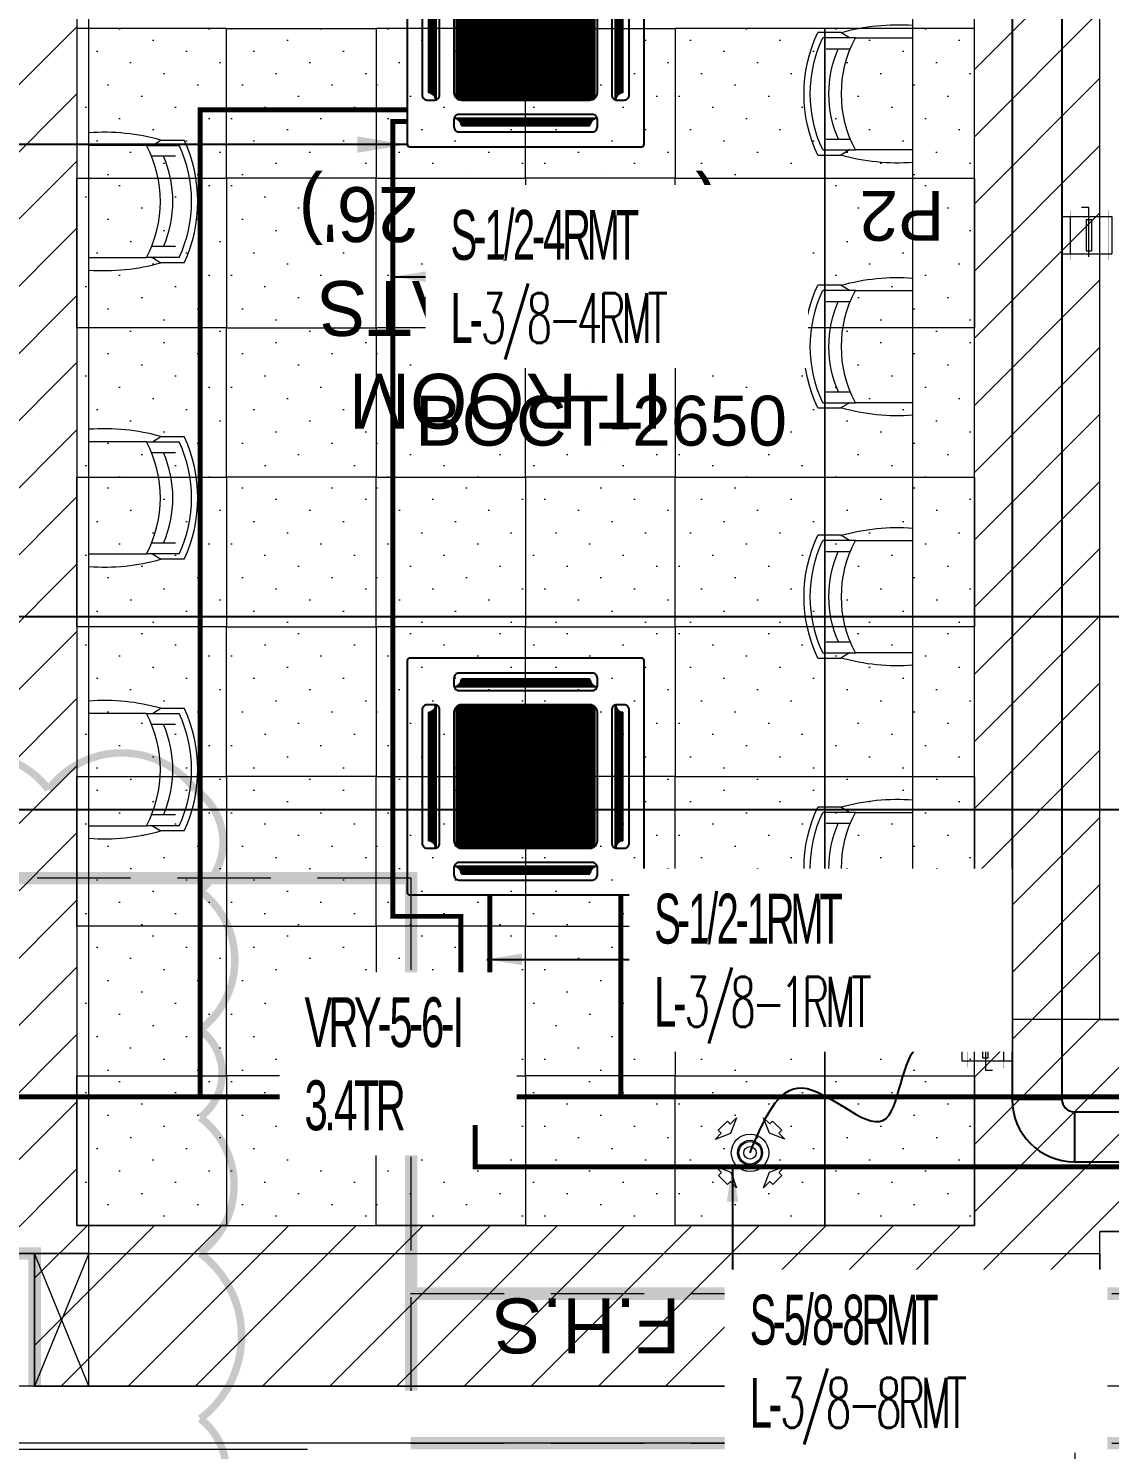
# Model space of a CAD drawing. Header units: millimetres. Extents: x -81374 to 485233, y -39075 to 157313.
# Drawn here: x 27249 to 31586, y 11680 to 17379 of the extents above; entities that cross this region are included whole.
import ezdxf
from ezdxf.enums import TextEntityAlignment as Align

# ---------------------------------------------------------------- set-up
doc = ezdxf.new("R2010")
doc.units = ezdxf.units.MM
doc.linetypes.add('CENTER', pattern=[2, 1.25, -0.25, 0.25, -0.25])
doc.linetypes.add('HIDDEN', pattern=[0.375, 0.25, -0.125])
for name, color, linetype in [('150 dia butterfly damper', 20, 'Continuous'), ('AC-RA-DIFFUSER', 6, 'Continuous'), ('ceilings', 253, 'Continuous'), ('CEN', 252, 'CENTER'), ('Hatch 01_UC', 7, 'Continuous'), ('M-HVAC ELLIPTICAL DUCT', 6, 'Continuous'), ('M-HVAC VRV PIPE', 152, 'Continuous'), ('M-HVAC-ELEPTICAL DUCT', 6, 'Continuous'), ('M-HVAC-SUPPLY AIR DUCT', 4, 'Continuous'), ('M-HVAC-TEXT', 7, 'Continuous'), ('PCE-HVACTEXT', 7, 'Continuous')]:
    doc.layers.add(name, color=color, linetype=linetype)
doc.layers.add('ceiling', color=7, linetype='Continuous', lineweight=5, true_color=0x560d91)
for name, color, linetype, lineweight in [('DRAIN PIPE', 76, 'Continuous', 30), ('G-IMPT', 8, 'Continuous', 5), ('M HVAC EXHAUST DIFFUSER', 1, 'Continuous', 15), ('M HVAC FD', 4, 'Continuous', 9), ('M-HVAC-CONTROL DAMPERS', 210, 'Continuous', 15), ('P-PIPE-IDEN', 7, 'Continuous', 9), ('vrv text', 90, 'Continuous', 30)]:
    doc.layers.add(name, color=color, linetype=linetype, lineweight=lineweight)
doc.styles.add('Arial_2', font='arial.ttf', dxfattribs={"height": 75})
doc.styles.add('Herbalife_Third Floor - Furniture Layout - 210201$0$CG', font='GOTHIC.TTF')
doc.styles.add('HVAC TEXT', font='Romans.shx', dxfattribs={"width": 0.8, "height": 100})
doc.styles.add('romans', font='stylu.ttf', dxfattribs={"height": 125})
doc.styles.add('rs', font='romans.shx', dxfattribs={"width": 0.75})
doc.styles.get("Standard").update_dxf_attribs({"font": 'arial.ttf'})
doc.dimstyles.new('GLAZ ALU', dxfattribs={"dimscale": 100, "dimtxt": 2, "dimasz": 1.4, "dimexe": 0.8, "dimexo": 0.8, "dimgap": 0.75, "dimtad": 1, "dimdec": 0, "dimzin": 0, "dimdsep": 46, "dimtxsty": 'rs', "dimcen": 0.09, "dimclrd": 8, "dimclre": 8, "dimclrt": 2, "dimadec": 0, "dimazin": 0, "dimtfac": 1, "dimtdec": 0, "dimtmove": 0, "dimatfit": 3, "dimfxl": 1, "dimtolj": 1, "dimtzin": 0, "dimarcsym": 0})
doc.dimstyles.new('HVAC DIM', dxfattribs={"dimtxt": 100, "dimasz": 200, "dimexe": 50, "dimexo": 50, "dimgap": 50, "dimtad": 1, "dimtoh": 1, "dimdec": 0, "dimzin": 0, "dimdsep": 46, "dimtxsty": 'HVAC TEXT', "dimcen": 50, "dimclrd": 7, "dimclre": 7, "dimclrt": 7, "dimadec": 0, "dimazin": 0, "dimtfac": 1, "dimtdec": 0, "dimtofl": 0, "dimtmove": 0, "dimatfit": 3, "dimfxl": 1, "dimtolj": 1, "dimtzin": 0, "dimarcsym": 0})

# ---------------------------------------------------------------- blocks, each defined once
blk = doc.blocks.new('ng')
at = {"layer": 'CEN', "color": 9, "linetype": 'HIDDEN', "lineweight": 0, "ltscale": 1500, "true_color": 0xc7c8ca}
for p, q in [((57629.3, 27739), (50089.7, 27739)), ((57629.3, 27139), (50089.7, 27139))]:
    blk.add_line(p, q, dxfattribs=at)
blk.add_lwpolyline([(57627.2, 27528.3), (57627.2, 25472.8), (59897.1, 25472.8)], dxfattribs=at)
at = {"layer": 'CEN', "color": 9, "linetype": 'Continuous', "lineweight": 0, "true_color": 0xc7c8ca}
blk.add_lwpolyline([(59137.1, 27510.2), (59137.1, 26977.7), (59669.6, 26977.7)], dxfattribs=at)
blk = doc.blocks.new('floor plan 1')
at = {"layer": 'G-IMPT', "color": 8, "ltscale": 500}
for p, q in [((26723.8, -49279.4), (26723.8, -50780.7)), ((29802.6, -50755.3), (31683.4, -50755.3)), ((29802.6, -50755.3), (31683.4, -50755.3)), ((26723.8, -50780.7), (30971.7, -50780.7)), ((26723.8, -50780.7), (30971.7, -50780.7)), ((26523.8, -51009.4), (30971.7, -51009.4)), ((26523.8, -51009.4), (30971.7, -51009.4)), ((26623.8, -51009.4), (26623.8, -51629.4)), ((26623.8, -51009.4), (30896.7, -51009.4)), ((26623.8, -51541.9), (26623.8, -51009.4)), ((30896.7, -51009.4), (30679.2, -51009.4)), ((30679.2, -51009.4), (30679.2, -51541.9)), ((30679.2, -51009.4), (30896.7, -51541.9)), ((30679.2, -51541.9), (30896.7, -51009.4)), ((30896.7, -51009.4), (30896.7, -51541.9)), ((30896.7, -51541.9), (30896.7, -51009.4)), ((30896.7, -51541.9), (26623.8, -51541.9)), ((31429.2, -51541.9), (30679.2, -51541.9)), ((30679.2, -51541.9), (30679.2, -58898.4)), ((30679.2, -51541.9), (30896.7, -51541.9)), ((26523.8, -51629.4), (26623.8, -51629.4)), ((26623.8, -52479.4), (23518.8, -52479.4)), ((26623.8, -52479.4), (26623.8, -57824.1)), ((26623.8, -52479.4), (27223.8, -52479.4)), ((27373.8, -52629.4), (27373.8, -57440.7)), ((27373.8, -52860.8), (27604.9, -52860.8)), ((27735.7, -52860.8), (27604.9, -52860.8)), ((27626.9, -52860.8), (27628.6, -52860.8)), ((27628.6, -52860.8), (27662.8, -52839.6)), ((27755.9, -52839.6), (27662.8, -52839.6)), ((30297.1, -53235.7), (30390.2, -53235.7)), ((30317.4, -53256.8), (30448.1, -53256.8)), ((30424.5, -53256.8), (30390.2, -53235.7)), ((30426.2, -53256.8), (30424.5, -53256.8)), ((30679.2, -53256.8), (30448.1, -53256.8)), ((27604.9, -53310.4), (27373.8, -53310.4)), ((27604.9, -53310.4), (27735.7, -53310.4)), ((27626.9, -53310.4), (27628.6, -53310.4)), ((27628.6, -53310.4), (27662.8, -53331.6)), ((27662.8, -53331.6), (27755.9, -53331.6)), ((30390.2, -53727.7), (30297.1, -53727.7)), ((30448.1, -53706.5), (30317.4, -53706.5)), ((30424.5, -53706.5), (30390.2, -53727.7)), ((30426.2, -53706.5), (30424.5, -53706.5)), ((30448.1, -53706.5), (30679.2, -53706.5)), ((27373.8, -53950.4), (27604.9, -53950.4)), ((27735.7, -53950.4), (27604.9, -53950.4)), ((27626.9, -53950.4), (27628.6, -53950.4)), ((27628.6, -53950.4), (27662.8, -53929.3)), ((27755.9, -53929.3), (27662.8, -53929.3)), ((30297.1, -54325.4), (30390.2, -54325.4)), ((30317.4, -54346.5), (30448.1, -54346.5)), ((30424.5, -54346.5), (30390.2, -54325.4)), ((30426.2, -54346.5), (30424.5, -54346.5)), ((30679.2, -54346.5), (30448.1, -54346.5)), ((27604.9, -54400.1), (27373.8, -54400.1)), ((27604.9, -54400.1), (27735.7, -54400.1)), ((27626.9, -54400.1), (27628.6, -54400.1)), ((27628.6, -54400.1), (27662.8, -54421.3)), ((27662.8, -54421.3), (27755.9, -54421.3)), ((30390.2, -54817.3), (30297.1, -54817.3)), ((30448.1, -54796.2), (30317.4, -54796.2)), ((30424.5, -54796.2), (30390.2, -54817.3)), ((30426.2, -54796.2), (30424.5, -54796.2)), ((30448.1, -54796.2), (30679.2, -54796.2)), ((27628.6, -54953.2), (27662.8, -54932)), ((27755.9, -54932), (27662.8, -54932)), ((27373.8, -54953.2), (27604.9, -54953.2)), ((27735.7, -54953.2), (27604.9, -54953.2)), ((27626.9, -54953.2), (27628.6, -54953.2)), ((27604.9, -55402.8), (27373.8, -55402.8)), ((27604.9, -55402.8), (27735.7, -55402.8)), ((27626.9, -55402.8), (27628.6, -55402.8)), ((27628.6, -55402.8), (27662.8, -55424)), ((27662.8, -55424), (27755.9, -55424)), ((30297.1, -55514.1), (30390.2, -55514.1)), ((30317.4, -55535.2), (30448.1, -55535.2)), ((30424.5, -55535.2), (30390.2, -55514.1)), ((30426.2, -55535.2), (30424.5, -55535.2)), ((30679.2, -55535.2), (30448.1, -55535.2)), ((27628.6, -55966.7), (27662.8, -55945.5)), ((27755.9, -55945.5), (27662.8, -55945.5)), ((27373.8, -55966.7), (27604.9, -55966.7)), ((27735.7, -55966.7), (27604.9, -55966.7)), ((27626.9, -55966.7), (27628.6, -55966.7)), ((30390.2, -56006.1), (30297.1, -56006.1)), ((30448.1, -55984.9), (30317.4, -55984.9)), ((30424.5, -55984.9), (30390.2, -56006.1)), ((30426.2, -55984.9), (30424.5, -55984.9)), ((30448.1, -55984.9), (30679.2, -55984.9)), ((27604.9, -56416.3), (27373.8, -56416.3)), ((27604.9, -56416.3), (27735.7, -56416.3)), ((27626.9, -56416.3), (27628.6, -56416.3)), ((27628.6, -56416.3), (27662.8, -56437.5)), ((27662.8, -56437.5), (27755.9, -56437.5))]:
    blk.add_line(p, q, dxfattribs=at)
at = {"layer": 'G-IMPT', "color": 8, "ltscale": 500, "extrusion": (0, 0, -1)}
for p, q in [((27721.8, -52904.5), (27625.3, -52904.5)), ((27721.8, -53266.6), (27625.3, -53266.6)), ((30331.3, -53300.6), (30427.7, -53300.6)), ((30331.3, -53662.7), (30427.7, -53662.7)), ((27721.8, -53994.2), (27625.3, -53994.2)), ((27721.8, -54356.3), (27625.3, -54356.3)), ((30331.3, -54390.3), (30427.7, -54390.3)), ((30331.3, -54752.4), (30427.7, -54752.4)), ((27721.8, -54996.9), (27625.3, -54996.9)), ((27721.8, -55359), (27625.3, -55359)), ((30331.3, -55579), (30427.7, -55579)), ((30331.3, -55941.1), (30427.7, -55941.1)), ((27721.8, -56010.5), (27625.3, -56010.5)), ((27721.8, -56372.6), (27625.3, -56372.6))]:
    blk.add_line(p, q, dxfattribs=at)
at = {"layer": 'G-IMPT', "color": 8, "ltscale": 500}
blk.add_arc((27223.8, -52629.4), 150, 0, 90, dxfattribs=at)
at = {"layer": 'G-IMPT', "color": 8, "ltscale": 500, "extrusion": (0, 0, -1)}
for centre, major_axis, start_param, end_param in [((27435.4, -53646.7), (-838.5, 0), 1.49727, 1.845387), ((27179.8, -53085.6), (-480.9, 0), 2.65511, 3.628104), ((27254.8, -53085.6), (530.9, 0), -0.437348, 0.437328), ((27229.8, -53085.6), (-580.8, 0), 2.704257, 3.578932), ((27254.8, -53085.6), (455.9, 0), -0.408385, 0.408365), ((27435.4, -52524.5), (-838.5, 0), 4.437818, 4.785935), ((27435.4, -54736.4), (-838.5, 0), 1.49727, 1.845387), ((27179.8, -54175.3), (-480.9, 0), 2.65511, 3.628104), ((27254.8, -54175.3), (530.9, 0), -0.437348, 0.437328), ((27229.8, -54175.3), (-580.8, 0), 2.704257, 3.578932), ((27254.8, -54175.3), (455.9, 0), -0.408385, 0.408365), ((27435.4, -53614.1), (-838.5, 0), 4.437818, 4.785935), ((27435.4, -55739.1), (-838.5, 0), 1.49727, 1.845387), ((27229.8, -55178), (-580.8, 0), 2.704257, 3.578932), ((27179.8, -55178), (-480.9, 0), 2.65511, 3.628104), ((27254.8, -55178), (530.9, 0), -0.437348, 0.437328), ((27254.8, -55178), (455.9, 0), -0.408385, 0.408365), ((27435.4, -54616.9), (-838.5, 0), 4.437818, 4.785935), ((27435.4, -56752.7), (-838.5, 0), 1.49727, 1.845387), ((27229.8, -56191.5), (-580.8, 0), 2.704257, 3.578932), ((27179.8, -56191.5), (-480.9, 0), 2.65511, 3.628104), ((27254.8, -56191.5), (455.9, 0), -0.408385, 0.408365), ((27254.8, -56191.5), (530.9, 0), -0.437348, 0.437328), ((27435.4, -55630.4), (-838.5, 0), 4.437818, 4.785935)]:
    blk.add_ellipse(centre, major_axis=major_axis, ratio=1, start_param=start_param, end_param=end_param, dxfattribs=at)
at = {"layer": 'G-IMPT', "color": 8, "ltscale": 500}
for centre, major_axis, start_param, end_param in [((30617.6, -54042.8), (838.5, 0), 1.49727, 1.845387), ((30823.2, -53481.7), (580.8, 0), 2.704257, 3.578932), ((30798.3, -53481.7), (-530.9, 0), -0.437348, 0.437328), ((30873.2, -53481.7), (480.9, 0), 2.65511, 3.628104), ((30798.3, -53481.7), (-455.9, 0), -0.408385, 0.408365), ((30617.6, -52920.5), (838.5, 0), 4.437818, 4.785935), ((30617.6, -55132.5), (838.5, 0), 1.49727, 1.845387), ((30823.2, -54571.3), (580.8, 0), 2.704257, 3.578932), ((30798.3, -54571.3), (-530.9, 0), -0.437348, 0.437328), ((30873.2, -54571.3), (480.9, 0), 2.65511, 3.628104), ((30798.3, -54571.3), (-455.9, 0), -0.408385, 0.408365), ((30617.6, -54010.2), (838.5, 0), 4.437818, 4.785935), ((30617.6, -56321.2), (838.5, 0), 1.49727, 1.845387), ((30823.2, -55760.1), (580.8, 0), 2.704257, 3.578932), ((30798.3, -55760.1), (-530.9, 0), -0.437348, 0.437328), ((30873.2, -55760.1), (480.9, 0), 2.65511, 3.628104), ((30798.3, -55760.1), (-455.9, 0), -0.408385, 0.408365), ((30617.6, -55198.9), (838.5, 0), 4.437818, 4.785935)]:
    blk.add_ellipse(centre, major_axis=major_axis, ratio=1, start_param=start_param, end_param=end_param, dxfattribs=at)
at = {"layer": 'CEN', "linetype": 'Continuous'}
blk.add_blockref('ng', (-28240.4, -78519.6), dxfattribs=at)
at = {"layer": 'G-IMPT', "color": 8, "ltscale": 500, "style": 'Herbalife_Third Floor - Furniture Layout - 210201$0$CG'}
for s, p in [('F.H.S', (28306.8, -51361.3)), ('IT ROOM', (28377.7, -55068.9)), ('10 SEATS', (28386.2, -55441.1)), ('(15\'-9" X 26\')', (28149.2, -55817.4))]:
    blk.add_text(s, height=220, dxfattribs=at).set_placement(p)
at = {"layer": 'G-IMPT', "color": 8, "ltscale": 500}
for rotation, p in [(359.9992, (39680.6, -4989.6, 0)), (359.9992, (35886.7, -10139.3, 0)), (270.0008, (28873.3, -20643.5, 0)), (359.9992, (11975.3, -26935.4, 0)), (359.9992, (15267.6, -26935.4, 0)), (359.9992, (26686.3, -26987.7, 0)), (270.0008, (15861.1, -28615, 0)), (89.9992, (23697.8, -33300.6, 0)), (89.9992, (23597.9, -35337.7, 0)), (89.9992, (23597.9, -37388.3, 0)), (359.9992, (13750.4, -37781.5, 0)), (89.9992, (23697.8, -40746.8, 0)), (89.9992, (23597.8, -44302.5, 0)), (89.9992, (23597.8, -46399.1, 0)), (89.9992, (23697.8, -48339.8, 0)), (89.9992, (23697.8, -54280, 0)), (359.9992, (27418.1, -55702.4, 0)), (89.9992, (9671.9, -65856.5, 0)), (359.9992, (4684.1, -67403.4, 0)), (359.9992, (8737.2, -67403.4, 0))]:
    blk.add_attdef('PARTITIONTYPE', text='', height=200, rotation=rotation, dxfattribs=at).set_placement(p, align=Align.MIDDLE_CENTER)
blk = doc.blocks.new('GRID')
at = {"layer": 'ceilings', "lineweight": 5, "transparency": 33554597}
h = blk.add_hatch(dxfattribs=at)
h.set_pattern_fill('DOTS', color=8, scale=80, angle=45)
h.paths.add_polyline_path([(56229.9, 61282.6), (56229.9, 61882.6), (56829.9, 61882.6), (56829.9, 61282.6)])
at = {"layer": 'ceilings', "color": 8, "lineweight": 5}
blk.add_lwpolyline([(56229.9, 61282.6), (56229.9, 61882.6), (56829.9, 61882.6), (56829.9, 61282.6)], close=True, dxfattribs=at)
blk = doc.blocks.new('RAD 150')
at = {"layer": 'M HVAC EXHAUST DIFFUSER', "color": 3}
for points in [[(-25.7, 153.9), (25.7, 153.9), (25.7, 137.2), (60.9, 137.2), (0, 110), (-60.9, 137.2), (-25.7, 137.2)], [(-153.9, -25.7), (-153.9, 25.7), (-137.2, 25.7), (-137.2, 60.9), (-110, 0), (-137.2, -60.9), (-137.2, -25.7)], [(153.9, 25.7), (153.9, -25.7), (137.2, -25.7), (137.2, -60.9), (110, 0), (137.2, 60.9), (137.2, 25.7)], [(25.7, -153.9), (-25.7, -153.9), (-25.7, -137.2), (-60.9, -137.2), (0, -110), (60.9, -137.2), (25.7, -137.2)]]:
    blk.add_lwpolyline(points, close=True, dxfattribs=at)
for radius in [75, 50, 45, 25]:
    blk.add_circle((0, 0), radius, dxfattribs=at)
blk = doc.blocks.new('BD-200')
at = {"layer": 'M-HVAC-CONTROL DAMPERS', "color": 20}
for p, q in [((-50, -50), (100, -50)), ((-50, -250), (-50, -50)), ((100, -250), (100, -50)), ((-86, -142.6), (-86, -171.7)), ((112.8, -142.6), (-86, -142.6)), ((-37.8, -153.4), (-37.8, -131.9)), ((-37.8, -131.9), (87.8, -131.9)), ((-37.8, -153.4), (87.8, -153.4)), ((87.8, -153.4), (87.8, -131.9)), ((100, -215.6), (-50, -215.6))]:
    blk.add_line(p, q, dxfattribs=at)
at = {"layer": 'M-HVAC-CONTROL DAMPERS', "color": 20, "const_width": 0.49}
for points in [[(-74.5, -69.6), (-74.5, -64.7), (124.5, -64.7), (124.5, -69.6)], [(-74.6, -215.6), (-74.6, -220.5), (124.5, -220.6), (124.5, -215.7)]]:
    blk.add_lwpolyline(points, close=True, dxfattribs=at)
blk = doc.blocks.new('DLC - All Capacities')
at = {"color": 62}
for p, q in [((286.9, 360), (-286.9, 360)), ((270.9, 365), (-270.9, 365)), ((265.1, 370), (-265.1, 370)), ((261.5, 375), (-261.5, 375)), ((259.2, 380), (-259.2, 380)), ((257.5, 385), (-257.9, 385)), ((257.5, 390), (-257.5, 390)), ((-360, 286.9), (-360, -286.9)), ((360, -286.9), (360, 286.9)), ((-390, 257.5), (-390, -257.5)), ((-385, 257.5), (-385, -257.9)), ((-380, 259.2), (-380, -259.2)), ((-375, 261.5), (-375, -261.5)), ((-370, 265.1), (-370, -265.1)), ((-365, 270.9), (-365, -270.9)), ((365, -270.9), (365, 270.9)), ((370, -265.1), (370, 265.1)), ((375, -261.5), (375, 261.5)), ((380, -259.2), (380, 259.2)), ((385, -257.5), (385, 257.9)), ((390, -257.5), (390, 257.5)), ((-286.9, -360), (286.9, -360)), ((-270.9, -365), (270.9, -365)), ((-265.1, -370), (265.1, -370)), ((-261.5, -375), (261.5, -375)), ((-259.2, -380), (259.2, -380)), ((-257.5, -385), (257.9, -385)), ((-257.5, -390), (257.5, -390))]:
    blk.add_line(p, q, dxfattribs=at)
at = {"color": 4}
for p, q in [((-277.5, -279.9), (-277.5, 279.9)), ((-274.5, -282.2), (-274.5, 282.2))]:
    blk.add_line(p, q, dxfattribs=at)
for points in [[(-465, -475), (465, -475, 0.414214), (475, -465), (475, 465, 0.414214), (465, 475), (-465, 475, 0.414214), (-475, 465), (-475, -465, 0.414214)], [(-287.5, 395), (-287.5, 365, 0.414214), (-267.5, 345), (267.5, 345, 0.414214), (287.5, 365), (287.5, 395, 0.414214), (267.5, 415), (-267.5, 415, 0.414214)], [(-395, -287.5), (-365, -287.5, 0.414214), (-345, -267.5), (-345, 267.5, 0.414214), (-365, 287.5), (-395, 287.5, 0.414214), (-415, 267.5), (-415, -267.5, 0.414214)], [(-257.5, -287.5), (257.5, -287.5, 0.414214), (287.5, -257.5), (287.5, 257.5, 0.414214), (257.5, 287.5), (-257.5, 287.5, 0.414214), (-287.5, 257.5), (-287.5, -257.5, 0.414214)], [(395, 287.5), (365, 287.5, 0.414214), (345, 267.5), (345, -267.5, 0.414214), (365, -287.5), (395, -287.5, 0.414214), (415, -267.5), (415, 267.5, 0.414214)], [(287.5, -395), (287.5, -365, 0.414214), (267.5, -345), (-267.5, -345, 0.414214), (-287.5, -365), (-287.5, -395, 0.414214), (-267.5, -415), (267.5, -415, 0.414214)]]:
    blk.add_lwpolyline(points, format="xyb", close=True, dxfattribs=at)
for points in [[(-267.5, -285.8), (-267.5, 285.8)], [(-264.5, 286.7), (-264.5, -286.7)], [(262.5, -287.1), (262.5, 287.1)], [(265.5, 286.4), (265.5, -286.4)], [(-277.5, -279.9), (-277.5, 279.9)], [(-274.5, 282.2), (-274.5, -282.2)], [(272.5, -283.5), (272.5, 283.5)], [(275.5, 281.5), (275.5, -281.5)]]:
    blk.add_lwpolyline(points, dxfattribs=at)
for points in [[(-257.5, 287.5), (-254.5, 287.5), (-254.5, -287.5), (-257.5, -287.5)], [(-247.5, 287.5), (-244.5, 287.5), (-244.5, -287.5), (-247.5, -287.5)], [(-237.5, 287.5), (-234.5, 287.5), (-234.5, -287.5), (-237.5, -287.5)], [(-227.5, 287.5), (-224.5, 287.5), (-224.5, -287.5), (-227.5, -287.5)], [(-217.5, 287.5), (-214.5, 287.5), (-214.5, -287.5), (-217.5, -287.5)], [(-207.5, 287.5), (-204.5, 287.5), (-204.5, -287.5), (-207.5, -287.5)], [(-197.5, 287.5), (-194.5, 287.5), (-194.5, -287.5), (-197.5, -287.5)], [(-187.5, 287.5), (-184.5, 287.5), (-184.5, -287.5), (-187.5, -287.5)], [(-177.5, 287.5), (-174.5, 287.5), (-174.5, -287.5), (-177.5, -287.5)], [(-167.5, 287.5), (-164.5, 287.5), (-164.5, -287.5), (-167.5, -287.5)], [(-157.5, 287.5), (-154.5, 287.5), (-154.5, -287.5), (-157.5, -287.5)], [(-147.5, 287.5), (-144.5, 287.5), (-144.5, -287.5), (-147.5, -287.5)], [(-137.5, 287.5), (-134.5, 287.5), (-134.5, -287.5), (-137.5, -287.5)], [(-127.5, 287.5), (-124.5, 287.5), (-124.5, -287.5), (-127.5, -287.5)], [(-117.5, 287.5), (-114.5, 287.5), (-114.5, -287.5), (-117.5, -287.5)], [(-107.5, 287.5), (-104.5, 287.5), (-104.5, -287.5), (-107.5, -287.5)], [(-97.5, 287.5), (-94.5, 287.5), (-94.5, -287.5), (-97.5, -287.5)], [(-87.5, 287.5), (-84.5, 287.5), (-84.5, -287.5), (-87.5, -287.5)], [(-77.5, 287.5), (-74.5, 287.5), (-74.5, -287.5), (-77.5, -287.5)], [(-67.5, 287.5), (-64.5, 287.5), (-64.5, -287.5), (-67.5, -287.5)], [(-57.5, 287.5), (-54.5, 287.5), (-54.5, -287.5), (-57.5, -287.5)], [(-47.5, 287.5), (-44.5, 287.5), (-44.5, -287.5), (-47.5, -287.5)], [(-37.5, 287.5), (-34.5, 287.5), (-34.5, -287.5), (-37.5, -287.5)], [(-27.5, 287.5), (-24.5, 287.5), (-24.5, -287.5), (-27.5, -287.5)], [(-17.5, 287.5), (-14.5, 287.5), (-14.5, -287.5), (-17.5, -287.5)], [(-7.5, 287.5), (-4.5, 287.5), (-4.5, -287.5), (-7.5, -287.5)], [(2.5, 287.5), (5.5, 287.5), (5.5, -287.5), (2.5, -287.5)], [(12.5, 287.5), (15.5, 287.5), (15.5, -287.5), (12.5, -287.5)], [(22.5, 287.5), (25.5, 287.5), (25.5, -287.5), (22.5, -287.5)], [(32.5, 287.5), (35.5, 287.5), (35.5, -287.5), (32.5, -287.5)], [(42.5, 287.5), (45.5, 287.5), (45.5, -287.5), (42.5, -287.5)], [(52.5, 287.5), (55.5, 287.5), (55.5, -287.5), (52.5, -287.5)], [(62.5, 287.5), (65.5, 287.5), (65.5, -287.5), (62.5, -287.5)], [(72.5, 287.5), (75.5, 287.5), (75.5, -287.5), (72.5, -287.5)], [(82.5, 287.5), (85.5, 287.5), (85.5, -287.5), (82.5, -287.5)], [(92.5, 287.5), (95.5, 287.5), (95.5, -287.5), (92.5, -287.5)], [(102.5, 287.5), (105.5, 287.5), (105.5, -287.5), (102.5, -287.5)], [(112.5, 287.5), (115.5, 287.5), (115.5, -287.5), (112.5, -287.5)], [(122.5, 287.5), (125.5, 287.5), (125.5, -287.5), (122.5, -287.5)], [(132.5, 287.5), (135.5, 287.5), (135.5, -287.5), (132.5, -287.5)], [(142.5, 287.5), (145.5, 287.5), (145.5, -287.5), (142.5, -287.5)], [(152.5, 287.5), (155.5, 287.5), (155.5, -287.5), (152.5, -287.5)], [(162.5, 287.5), (165.5, 287.5), (165.5, -287.5), (162.5, -287.5)], [(172.5, 287.5), (175.5, 287.5), (175.5, -287.5), (172.5, -287.5)], [(182.5, 287.5), (185.5, 287.5), (185.5, -287.5), (182.5, -287.5)], [(192.5, 287.5), (195.5, 287.5), (195.5, -287.5), (192.5, -287.5)], [(202.5, 287.5), (205.5, 287.5), (205.5, -287.5), (202.5, -287.5)], [(212.5, 287.5), (215.5, 287.5), (215.5, -287.5), (212.5, -287.5)], [(222.5, 287.5), (225.5, 287.5), (225.5, -287.5), (222.5, -287.5)], [(232.5, 287.5), (235.5, 287.5), (235.5, -287.5), (232.5, -287.5)], [(242.5, 287.5), (245.5, 287.5), (245.5, -287.5), (242.5, -287.5)], [(252.5, 287.5), (255.5, 287.5), (255.5, -287.5), (252.5, -287.5)]]:
    blk.add_lwpolyline(points, close=True, dxfattribs=at)
at = {"color": 62}
for centre, start, end in [((-287.5, 390), 271.213, 0.0128), ((287.5, 390), 179.9872, 268.787), ((-390, 287.5), 269.9872, 358.787), ((390, 287.5), 181.213, 270.0128), ((-390, -287.5), 1.213, 90.0128), ((390, -287.5), 89.9872, 178.787), ((-287.5, -390), 359.9872, 88.787), ((287.5, -390), 91.213, 180.0128)]:
    blk.add_arc(centre, 30, start, end, dxfattribs=at)
blk = doc.blocks.new('zw$4E06')
at = {"layer": 'vrv text'}
for points in [[(-121.1, 47.1), (-125.2, 47.1, 0.219765), (-200.2, 8.6), (-201.3, 7.2), (-202.6, 5.5), (-203.7, 4), (-204.8, 2.4, 0.042815), (-212.3, -11.4), (-213.2, -13.1), (-214, -14.9), (-214.7, -16.9), (-215.5, -18.7), (-216, -20.6), (-216.2, -21.1), (-216.5, -21.9), (-216.8, -22.4), (-217.1, -23), (-217.3, -23.6), (-218.4, -25.2), (-218.7, -25.5), (-219.1, -26.1), (-219.7, -26.5), (-220.2, -27), (-220.4, -27.4), (-221, -27.8), (-221.5, -28.3), (-222.1, -28.5), (-222.4, -28.9), (-223, -29.2), (-223.6, -29.4)], [(-121.1, 50.2), (-123.4, 50.2, 0.309599), (-218.4, -17.7), (-219.1, -19.5)], [(-121.1, 3.6), (-124.1, 3.6, 0.392074), (-177.9, -51.8), (-178.1, -53.3), (-177.9, -54.6, 0.393328), (-124.1, -110.1), (-121.1, -110.1)], [(-121.1, 0.5), (-122.6, 0.5), (-123.9, 0.4, 0.390764), (-175, -51.8), (-175, -54.6, 0.390298), (-123.9, -107), (-121.1, -107)], [(-231.4, -31.6), (-231.1, -31.8, 0.021844), (-210.1, -47.1), (-199.6, -53.3), (-205.4, -43)], [(-205.4, -63.6), (-199.6, -53.3), (-210, -59.8, 0.03043), (-231.1, -74.8), (-231.4, -75)], [(-121.1, -153.7), (-123.2, -153.7, -0.308139), (-215.5, -87.9), (-216, -86), (-216.2, -85.3), (-216.5, -84.9), (-216.8, -84.2), (-217.1, -83.6), (-217.3, -83.1), (-217.7, -82.6), (-218, -82), (-218.4, -81.6), (-218.7, -81.1), (-219.1, -80.5), (-219.7, -80.2), (-220.2, -79.8), (-220.4, -79.2), (-221, -78.7), (-221.5, -78.5), (-222.1, -78.1), (-222.4, -77.6, 0.112916), (-230.1, -75.2), (-230.7, -75), (-231.4, -75)], [(-121.1, -156.8), (-123.4, -156.8, -0.307918), (-218.4, -89), (-219.1, -87.1), (-219.1, -86.6), (-219.3, -86), (-219.7, -85.7), (-219.9, -85.1), (-220.2, -84.8), (-220.2, -84.2), (-220.6, -83.8), (-221, -83.5), (-221.2, -82.9), (-221.5, -82.7), (-221.9, -82.2), (-222.3, -81.8), (-222.6, -81.6), (-223, -81.3), (-223.3, -80.9), (-223.7, -80.7), (-224.3, -80.3), (-224.6, -80), (-225.2, -79.8), (-225.4, -79.6), (-225.9, -79.4), (-226.5, -79.2), (-226.8, -79), (-227.4, -78.7), (-228.5, -78.7), (-228.9, -78.5), (-229.4, -78.3), (-230.4, -78.3), (-230.9, -78.1), (-231.4, -78.1)]]:
    blk.add_lwpolyline(points, format="xyb", dxfattribs=at)
for points in [[(-206.3, -0.2), (-208.7, 2)], [(-202.4, 5.5), (-204.6, 7.7)], [(-198.3, 10.7), (-200.6, 13.1)], [(-193.9, 15.8), (-196, 17.8)], [(-189.2, 20.4), (-191.4, 22.8)], [(-184, 24.8), (-186.4, 27.2)], [(-178.9, 28.9), (-181.1, 31.2)], [(-173, 32.5), (-175.2, 34.8)], [(-167.1, 36), (-169.3, 38.2)], [(-160.7, 38.8), (-163.1, 41.3)], [(-153.9, 41.7), (-156.3, 43.9)], [(-146.7, 43.7), (-149.1, 46.3)], [(-139, 45.4), (-141.6, 48.1)], [(-130.5, 46.5), (-133.4, 49.4)], [(-130.5, -0.5), (-133.3, 2.2)], [(-122.1, 0.4), (-125, 3.5)], [(-121.7, 47.1), (-124.8, 50.2)], [(-76.5, 50.2), (-76.5, 53.3), (-103.7, 53.3), (-109, 50.2), (-121.1, 50.2)], [(-102.8, 50.2), (-108.1, 47.1), (-121.1, 47.1)], [(-121.1, 3.5), (-121.1, 47.1)], [(-121.1, 3.5), (-108.1, 3.5), (-102.8, 0.4), (-76.5, 0.4), (-76.5, -2.8), (-103.7, -2.8), (-109, 0.4), (-121.1, 0.4)], [(-112.7, 0.4), (-115.8, 3.5)], [(-112.1, 47.1), (-115.3, 50.2)], [(-108.1, 3.5), (-108.1, 47.1)], [(-104.8, 49.1), (-107, 51.3)], [(-100, -2.8), (-103.9, 0.9)], [(-103, 1.7), (-103, 48.5)], [(-102.8, 50.2), (-102.8, 39.7)], [(-76.5, 0.4), (-76.5, 50.2), (-102.8, 50.2), (-102.8, 0.4)], [(-102.8, 47.2), (-102.8, 0.2)], [(-102.8, 45.4), (-102.8, 2.7)], [(-102.6, 48.4), (-5, 48.4), (-2.6, 50), (0, 50)], [(-102.6, 1.5), (-102.6, 48.4)], [(0.2, 47.2), (-1.8, 47.2), (-4.2, 45.9), (-102.6, 45.9)], [(-4.2, 45.9), (-4.2, 4.2), (-102.6, 4.2)], [(0, 0), (-2.6, 0), (-5, 1.5), (-102.6, 1.5)], [(-96.5, 50.2), (-99.6, 53.3)], [(-90.8, -2.8), (-93.9, 0.4)], [(-87.1, 50.2), (-90.3, 53.3)], [(-81.2, -2.8), (-84.4, 0.4)], [(-77.8, 50.2), (-80.9, 53.3)], [(-76.5, 50.2), (-76.5, 39.7)], [(-25.5, 45.9), (-33.3, 45.9)], [(-25.5, 4.2), (-33.3, 4.2)], [(-4.2, 4.2), (-1.8, 2.7)], [(-1.8, 47.2), (-1.8, 2.7), (0, 2.7)], [(151.5, 48.4), (72.8, 48.4), (70.2, 50), (-0.9, 50)], [(69.7, 2.7), (-0.7, 2.7)], [(0, 47.2), (69.7, 47.2), (71.9, 45.9), (150.7, 45.9), (157.9, 41.6), (196.1, 41.6), (203.3, 37.7), (203.3, 12.7), (196.1, 8.5), (157.9, 8.5), (150.7, 4.2), (71.9, 4.2), (69.7, 2.7)], [(0, 0), (70.2, 0)], [(69.7, 47.2), (69.7, 2.7)], [(70.2, 0), (72.8, 1.5), (151.5, 1.5), (158.7, 5.7), (196.1, 5.7), (203.3, 9.9), (235.9, 9.9), (235.9, 40.3), (203.3, 40.3), (196.1, 44.3)], [(71.9, 45.9), (71.9, 4.2)], [(93.4, 45.9), (101.1, 45.9)], [(93.4, 4.2), (101.1, 4.2)], [(150.7, 45.9), (150.7, 4.2)], [(158.7, 44.3), (151.5, 48.4)], [(157.9, 41.6), (157.9, 8.5)], [(196.1, 44.3), (158.7, 44.3)], [(196.1, 41.6), (196.1, 8.5)], [(203.3, 37.7), (235.9, 37.7)], [(203.3, 12.7), (235.9, 12.7)], [(-500.2, -74.1), (-500.2, -32.3), (-507.4, -36.8), (-545.4, -36.8), (-545.4, -34)], [(-545.4, -34), (-507.9, -34)], [(-545.4, -36.8), (-545.4, -69.9)], [(-545.4, -69.9), (-507.4, -69.9), (-500.2, -74.1), (-421.4, -74.1)], [(-545.4, -72.6), (-545.4, -69.9)], [(-507.9, -72.6), (-545.4, -72.6)], [(-507.9, -34), (-500.8, -29.8)], [(-500.8, -76.8), (-507.9, -72.6)], [(-507.4, -36.8), (-507.4, -69.9)], [(-500.8, -29.8), (-422.1, -29.8)], [(-349.3, -31.1), (-419, -31.1), (-421.4, -32.3), (-500.2, -32.3)], [(-442.7, -32.3), (-450.4, -32.3)], [(-442.7, -74.1), (-450.4, -74.1)], [(-422.1, -29.8), (-419.5, -28.3)], [(-421.4, -32.3), (-421.4, -74.1), (-419, -75.6)], [(-419.5, -28.3), (-348.4, -28.3)], [(-419, -31.1), (-419, -75.6), (-348.5, -75.6)], [(-349.5, -31.1), (-347.5, -31.1), (-345.2, -32.3), (-246.7, -32.3)], [(-246.7, -29.8), (-344.3, -29.8), (-346.9, -28.3), (-349.3, -28.3)], [(-347.5, -31.1), (-347.5, -75.6), (-349.3, -75.6)], [(-345.2, -74.1), (-347.5, -75.6)], [(-345.2, -32.3), (-345.2, -74.1), (-246.7, -74.1)], [(-323.7, -32.3), (-316, -32.3)], [(-323.7, -74.1), (-316, -74.1)], [(-240.6, -28.5), (-246.2, -25.2), (-273.2, -25.2), (-273.2, -28.5), (-246.9, -28.5), (-241.6, -31.6)], [(-272.1, -28.5), (-273.2, -27.4)], [(-273.2, -28.5), (-273.2, -41)], [(-273.2, -78.1), (-273.2, -28.5)], [(-231.4, -75), (-241.6, -75), (-246.9, -78.1), (-273.2, -78.1), (-273.2, -81.4), (-246.2, -81.4), (-240.6, -78.1), (-231.4, -78.1)], [(-262.7, -28.5), (-265.8, -25.2)], [(-253.1, -28.5), (-256.4, -25.2)], [(-240.8, -31.6), (-247.1, -25.2)], [(-246.9, -75.6), (-246.9, -28.3), (-246.9, -75.6)], [(-246.9, -28.5), (-246.9, -41)], [(-246.9, -78.1), (-246.9, -28.5)], [(-246.7, -76.7), (-246.7, -29.8)], [(-246.7, -76.8), (-246.7, -29.8)], [(-241, -78.5), (-243.2, -76.1)], [(-241.6, -75), (-241.6, -31.6)], [(-241.6, -31.6), (-231.4, -31.6)], [(-240.6, -28.5), (-231.4, -28.5)], [(-231.6, -78.1), (-235, -75)], [(-231.3, -31.6), (-234.4, -28.5)], [(-231.4, -28.5), (-229.8, -28.5), (-229.4, -28.3), (-228.9, -28.3), (-228.5, -28.1), (-227.8, -27.9), (-227.4, -27.8), (-226.8, -27.6), (-226.5, -27.4), (-225.9, -27.4), (-225.4, -27), (-225.2, -26.8), (-224.6, -26.5), (-224.3, -26.3), (-223.7, -26.1), (-223, -25.4), (-222.6, -25.2), (-222.3, -24.6), (-221.9, -24.3), (-221.5, -24.1), (-221.2, -23.6), (-221, -23.2), (-220.6, -22.8), (-220.2, -22.3), (-220.2, -22.1), (-219.9, -21.5), (-219.7, -21.1), (-219.3, -20.6), (-219.1, -20), (-219.1, -19.7)], [(-228.9, -31.4), (-229.6, -31.6), (-231.4, -31.6)], [(-223.9, -29.6), (-226.1, -27.4)], [(-218.6, -25.4), (-221, -23.2)], [(-215.5, -19), (-218, -16.8)], [(-216, -21), (-216, -20.6)], [(-212.9, -12.5), (-215.1, -10.1)], [(-209.7, -6.3), (-211.9, -3.9)], [(-174.5, -60.1), (-177.9, -56.6)], [(-174.8, -50.4), (-177.6, -47.6)], [(-173.7, -42.1), (-176.3, -39.5)], [(-171.1, -73), (-176.1, -68)], [(-171.7, -34.8), (-174.1, -32.3)], [(-168.8, -28.3), (-171, -25.9)], [(-165.1, -22.4), (-167.5, -20.2)], [(-160.9, -17.3), (-163.3, -15.1)], [(-156.3, -12.7), (-158.3, -10.5)], [(-150.7, -8.5), (-153.1, -6.3)], [(-144.7, -5.1), (-147.1, -2.8)], [(-138.3, -2.4), (-140.6, 0)], [(-422.1, -76.8), (-500.8, -76.8)], [(-419.5, -78.1), (-422.1, -76.8)], [(-349.3, -78.1), (-419.5, -78.1)], [(-349.3, -78.1), (-346.9, -78.1)], [(-346.9, -78.1), (-344.3, -76.8)], [(-344.3, -76.8), (-246.7, -76.8)], [(-266.4, -81.4), (-269.3, -78.1)], [(-256.8, -81.4), (-259.9, -78.1)], [(-247.4, -81.4), (-250.6, -78.1)], [(-217.3, -83.3), (-223.3, -77.2)], [(-210, -99.8), (-216.5, -93.4)], [(-216, -86), (-216, -85.8)], [(-183.3, -136.2), (-204.1, -115.4)], [(-153.1, -100.4), (-168, -85.3)], [(-161.2, -148.9), (-167.7, -142.3)], [(-146.9, -153.5), (-151.5, -148.9)], [(-135.3, -155.9), (-139, -152)], [(-124.7, -110.1), (-127.9, -106.6)], [(-76.5, -107), (-76.5, -103.9), (-103.7, -103.9), (-109, -107), (-121.1, -107)], [(-121.1, -153.7), (-121.1, -110.1), (-108.1, -110.1), (-102.8, -107), (-76.5, -107)], [(-115.1, -110.1), (-118.2, -107)], [(-106.6, -109.2), (-109, -107)], [(-108.1, -153.7), (-108.1, -110.1)], [(-103, -108.1), (-5.3, -108.1), (-2.9, -106.4), (-0.4, -106.4)], [(-103, -155), (-103, -108.1)], [(-0.2, -109.4), (-2.2, -109.4), (-4.6, -110.5), (-103, -110.5)], [(-4.6, -110.5), (-4.6, -152.4), (-103, -152.4)], [(-102.8, -107), (-102.8, -118.2)], [(-102.8, -156.8), (-102.8, -107)], [(-102.8, -156.8), (-102.8, -109.9)], [(-99.4, -107), (-102.4, -103.9)], [(-90.1, -107), (-93.2, -103.9)], [(-80.5, -107), (-83.6, -103.9)], [(-76.5, -107), (-76.5, -118.2)], [(-76.5, -156.8), (-76.5, -107)], [(-26.1, -110.5), (-33.6, -110.5)], [(-26.1, -152.4), (-33.6, -152.4)], [(-4.6, -152.4), (-2.2, -153.7), (-0.4, -153.7)], [(-2.2, -153.7), (-2.2, -109.4)], [(151.1, -108.1), (72.4, -108.1), (69.8, -106.4), (-1.3, -106.4)], [(-0.4, -109.4), (69.3, -109.4), (71.5, -110.5), (150.4, -110.5)], [(69.3, -109.4), (69.3, -153.7)], [(195.8, -148.2), (157.5, -148.2), (150.4, -152.4), (71.5, -152.4), (69.3, -153.7)], [(71.5, -110.5), (71.5, -152.4)], [(72.4, -155), (151.1, -155), (158.3, -150.7), (195.8, -150.7)], [(93, -110.5), (100.7, -110.5)], [(93, -152.4), (100.7, -152.4)], [(150.4, -110.5), (150.4, -152.4)], [(150.4, -110.5), (157.5, -114.9), (195.8, -114.9), (202.9, -118.9), (202.9, -143.9), (195.8, -148.2)], [(158.3, -112.1), (151.1, -108.1)], [(157.5, -114.9), (157.5, -148.2)], [(195.8, -112.1), (158.3, -112.1)], [(195.8, -112.1), (202.9, -116.2), (235.3, -116.2), (235.3, -146.5), (202.9, -146.5), (195.8, -150.7)], [(195.8, -114.9), (195.8, -148.2)], [(202.9, -118.9), (235.3, -118.9)], [(202.9, -143.9), (235.3, -143.9)], [(-124.8, -156.8), (-128.1, -153.3)], [(-109, -156.8), (-103.7, -159.9), (-76.5, -159.9), (-76.5, -156.8), (-102.8, -156.8), (-108.1, -153.7), (-121.1, -153.7)], [(-121.1, -156.8), (-109, -156.8)], [(-115.4, -156.8), (-118.4, -153.7)], [(-102.8, -159.9), (-109.2, -153.7)], [(-5.3, -155), (-103, -155)], [(-93.4, -159.9), (-96.5, -156.8)], [(-84, -159.9), (-87.1, -156.8)], [(-76.5, -158.1), (-77.8, -156.8)], [(-2.9, -156.5), (-5.3, -155)], [(-0.4, -156.5), (-2.9, -156.5)], [(69.3, -153.7), (-1.1, -153.7)], [(-0.4, -156.5), (69.8, -156.5)], [(69.8, -156.5), (72.4, -155)]]:
    blk.add_lwpolyline(points, dxfattribs=at)
for points in [[(-223.6, -29.4), (-225.2, -30.8), (-226.7, -30.6), (-228.9, -31.4)], [(-205.4, -43), (-209.5, -36), (-212.2, -28.2), (-216, -21)], [(-216, -85.8), (-212.5, -78.4), (-209.1, -70.9), (-205.4, -63.6)]]:
    blk.add_open_spline(points, degree=3, dxfattribs=at)

msp = doc.modelspace()

# ---------------------------------------------------------------- hatches: boundary and pattern name
at = {"layer": 'Hatch 01_UC', "linetype": 'Continuous', "lineweight": 0, "transparency": 33554597}
h = msp.add_hatch(dxfattribs=at)
h.set_pattern_fill('ANSI31', color=8, scale=60, angle=180)
h.set_pattern_definition([(225, (86411.17, 39444.27), (134.70384, -134.70384), [])])
h.paths.add_polyline_path([(34652, 11934), (34652, 13404), (31547, 13404), (31547, 19823), (26940, 19823), (26940, 12466.5), (27274.1, 12466.5), (27274.1, 11934), (31547, 11934), (31547, 12554), (31647, 12554), (31647, 11934)])
h.paths.add_polyline_path([(31043.5, 19178.5), (27443.5, 19178.5), (27443.5, 12578.5), (31043.5, 12578.5)], flags=16)

# ---------------------------------------------------------------- linework, layer by layer
at = {"layer": 'ceiling', "color": 8, "linetype": 'Continuous'}
msp.add_lwpolyline([(34652, 11934), (34652, 13404), (31547, 13404), (31547, 19823), (26940, 19823), (26940, 12466.5), (27274.1, 12466.5), (27274.1, 11934), (31547, 11934), (31547, 12554), (31647, 12554), (31647, 11934), (34652, 11934)], dxfattribs=at)
msp.add_lwpolyline([(31043.5, 19178.5), (27443.5, 19178.5), (27443.5, 12578.5), (31043.5, 12578.5)], close=True, dxfattribs=at)
at = {"layer": 'CEN', "color": 11, "linetype": 'HIDDEN', "lineweight": 0, "ltscale": 1500, "const_width": 50}
for points in [[(28784, 11915.9), (28784, 13971.5), (26514.1, 13971.5)], [(28781.8, 12305.3), (36321.5, 12305.3)], [(28781.8, 11705.3), (36321.5, 11705.3)]]:
    msp.add_lwpolyline(points, dxfattribs=at)
at = {"layer": 'CEN', "color": 11, "linetype": 'Continuous', "lineweight": 0, "const_width": 50}
msp.add_lwpolyline([(27274.1, 11934), (27274.1, 12466.5), (26741.6, 12466.5)], dxfattribs=at)
at = {"layer": 'DRAIN PIPE', "color": 76, "linetype": 'Continuous', "const_width": 20}
for points in [[(27938.1, 13094.6), (27938.1, 17052.3), (28768.5, 17052.3)], [(27062.8, 13094.6), (37352.5, 13094.6), (37352.5, 14150), (37496.3, 14150)], [(29625.5, 13094.6), (29625.5, 13903.8)]]:
    msp.add_lwpolyline(points, dxfattribs=at)
at = {"layer": 'M-HVAC VRV PIPE', "linetype": 'Continuous', "const_width": 20}
for points in [[(28983.2, 13563.7), (28983.2, 13818.1), (28710.2, 13818.1), (28710.2, 17005.3), (28768.5, 17005.3)], [(29099.7, 13563.2), (29099.7, 13903.8)]]:
    msp.add_lwpolyline(points, dxfattribs=at)
at = {"layer": 'M-HVAC-SUPPLY AIR DUCT', "linetype": 'Continuous'}
for p, q in [((31194.5, 19078.3), (31194.5, 13084.3)), ((31394.5, 19078.3), (31394.5, 13084.3)), ((31394.5, 13084.3), (31194.5, 13084.3)), ((31444.5, 13034.3), (32403.2, 13034.3)), ((31444.5, 13034.3), (31444.5, 12834.3)), ((31444.5, 12834.3), (32403.2, 12834.3))]:
    msp.add_line(p, q, dxfattribs=at)
at = {"layer": 'M-HVAC-SUPPLY AIR DUCT', "color": 6, "linetype": 'Continuous', "const_width": 30}
msp.add_lwpolyline([(25778, 14326.8, -0.5), (26315.5, 14326.8, -0.5), (26762.1, 14326.8, -0.5), (27329.6, 14326.8, -0.5), (27917.7, 14326.8, -0.5), (27938.1, 13920.3, -0.5), (27938.1, 13363.7, -0.5), (27938.1, 13011.6, -0.5), (27938.1, 12467.2, -0.5), (27938.1, 11803, -0.5), (27938.1, 11387.7, -0.5), (27718.4, 11209.5, -0.5), (27179, 11209.5, -0.5), (26557.1, 11209.5, -0.5), (26194.4, 11209.5, -0.5), (25778, 11273.2, -0.5), (25778, 11634.2, -0.5), (25778, 12060.2, -0.5), (25778, 12447.1, -0.5), (25778, 12816.6, -0.5), (25778, 13476, -0.5), (25778, 13884.9, -0.5)], format="xyb", close=True, dxfattribs=at)
at = {"layer": 'M-HVAC-SUPPLY AIR DUCT', "linetype": 'Continuous'}
for radius in [250, 50]:
    msp.add_arc((31444.5, 13084.3), radius, 180, 270, dxfattribs=at)
msp.add_spline([(30143.5, 12870), (30352.3, 13130), (30676.3, 12999.3), (30830.4, 13309.2), (30994.6, 13309.2)], degree=3, dxfattribs=at)

# ---------------------------------------------------------------- block references
at = {"linetype": 'Continuous'}
ref = msp.add_blockref('floor plan 1', (58170.8, -39075.4), dxfattribs=dict(at, rotation=180))
ref.add_attrib('PARTITIONTYPE', 'P2', dxfattribs={"layer": 'G-IMPT', "color": 8, "ltscale": 500, "height": 200, "rotation": 179.9992}).set_placement((30752.7, 16627, 0), align=Align.MIDDLE_CENTER)
at = {"layer": '150 dia butterfly damper'}
for p, rotation in [((31644.5, 16574.8), 269.9999999999999), ((30944.6, 13286.8), 89.99999999999993)]:
    msp.add_blockref('BD-200', p, dxfattribs=dict(at, rotation=rotation))
at = {"layer": 'AC-RA-DIFFUSER', "rotation": 360}
for p in [(29243.5, 17378.8), (29243.5, 17378.8), (29243.5, 14378.8), (29243.5, 14378.8)]:
    msp.add_blockref('DLC - All Capacities', p, dxfattribs=at)
at = {"layer": 'ceilings', "xscale": -1}
for p, rotation in [((-33839.1, -39451.3), 269.9999999999999), ((-32639.1, -39451.3), 269.9999999999999), ((-31439.1, -39451.3), 269.9999999999999), ((-30839.1, -39451.3), 269.9999999999999), ((89926.1, 73008.4), 89.99999999999987), ((91126.1, 73008.4), 89.99999999999987), ((-33839.1, -40651.3), 269.9999999999999), ((-32639.1, -40651.3), 269.9999999999999), ((-31439.1, -40651.3), 269.9999999999999), ((-30839.1, -40651.3), 269.9999999999999), ((89926.1, 71808.4), 89.99999999999987), ((91126.1, 71808.4), 89.99999999999987), ((-33839.1, -41851.3), 269.9999999999999), ((-32639.1, -41851.3), 269.9999999999999), ((-31439.1, -41851.3), 269.9999999999999), ((-30839.1, -41851.3), 269.9999999999999), ((89926.1, 70608.4), 89.99999999999987), ((91126.1, 70608.4), 89.99999999999987), ((-33839.1, -43051.3), 269.9999999999999), ((-32639.1, -43051.3), 269.9999999999999), ((-31439.1, -43051.3), 269.9999999999999), ((-30839.1, -43051.3), 269.9999999999999), ((89926.1, 69408.4), 89.99999999999987), ((91126.1, 69408.4), 89.99999999999987)]:
    msp.add_blockref('GRID', p, dxfattribs=dict(at, rotation=rotation))
at = {"layer": 'ceilings'}
for p, rotation in [((89926.1, -39451.3), 89.99999999999999), ((91126.1, -39451.3), 89.99999999999999), ((-33839.1, 73008.4), 270), ((-32639.1, 73008.4), 270), ((-31439.1, 73008.4), 270), ((-30839.1, 73008.4), 270), ((89926.1, -40651.3), 89.99999999999999), ((91126.1, -40651.3), 89.99999999999999), ((-33839.1, 71808.4), 270), ((-32639.1, 71808.4), 270), ((-31439.1, 71808.4), 270), ((-30839.1, 71808.4), 270), ((89926.1, -41851.3), 89.99999999999999), ((91126.1, -41851.3), 89.99999999999999), ((-33839.1, 70608.4), 270), ((-32639.1, 70608.4), 270), ((-31439.1, 70608.4), 270), ((-30839.1, 70608.4), 270), ((89926.1, -43051.3), 89.99999999999999), ((91126.1, -43051.3), 89.99999999999999), ((-33839.1, 69408.4), 270), ((-32639.1, 69408.4), 270), ((-31439.1, 69408.4), 270), ((-30839.1, 69408.4), 270)]:
    msp.add_blockref('GRID', p, dxfattribs=dict(at, rotation=rotation))
at = {"layer": 'M HVAC FD', "linetype": 'Continuous', "xscale": 1.001068918707225, "yscale": 1.001068918707225, "zscale": 1.001068918707225, "rotation": 135.1241973127501}
msp.add_blockref('RAD 150', (30143.5, 12870), dxfattribs=at)
at = {"layer": 'vrv text', "xscale": 0.7447286262668819, "yscale": 0.7447286262668819, "zscale": 0.7447286262668819, "rotation": 89.99999999999999}
msp.add_blockref('zw$4E06', (29001.8, 13388), dxfattribs=at)

# ---------------------------------------------------------------- texts
at = {"layer": 'M-HVAC-ELEPTICAL DUCT', "insert": (28801.4, 15905.6, 1198.1), "char_height": 200, "attachment_point": 1}
msp.add_mtext('BOCT-2650', dxfattribs=at)

# ---------------------------------------------------------------- leaders
at = {"layer": 'M-HVAC ELLIPTICAL DUCT', "linetype": 'Continuous'}
for points in [[(28768.6, 16912.7), (26512.8, 16912.7)], [(32796.8, 15019.2), (23448.5, 15019.2)], [(37536.3, 14245.2), (26512.8, 14245.2)]]:
    msp.add_leader(points, dimstyle='HVAC DIM', dxfattribs=at)
at = {"layer": 'PCE-HVACTEXT', "ltscale": 0.25}
for points in [[(28711.8, 16382.8), (29836.4, 16382.8)], [(29088.4, 13645.5), (30657, 13645.5)], [(30073, 12813.7), (30073, 12032.8), (31036.5, 12032.8)]]:
    msp.add_leader(points, dimstyle='GLAZ ALU', override={"dimtad": 0, "dimclrd": 7, "dimclrt": 256, "dimfxl": 100, "dimfxlon": 1, "dimtfill": 1, "dimarcsym": 1}, dxfattribs=at)

# ---------------------------------------------------------------- next in the draw order: texts
at = {"layer": 'M-HVAC-TEXT', "char_height": 200, "width": 1334.442, "attachment_point": 7, "style": 'romans', "bg_fill": 2}
for s, insert in [('\\pxql;{\\W0.6;\\T0.75;\\C150;S-1/2-4RMT\\P\\pt1;L-\\Fromans.shx|c1;3/8-4RMT}', (28942, 16050.6)), ('\\pxql;{\\W0.6;\\T0.75;\\C150;S-1/2-1RMT\\P\\pt1;L-\\Fromans.shx|c1;3/8-1RMT}', (29758.9, 13308.8)), ('\\pxql;{\\W0.6;\\T0.75;\\C150;S-5/8-8RMT\\P\\pt1;L-\\Fromans.shx|c1;3/8-8RMT}', (30142.2, 11700.6))]:
    msp.add_mtext(s, dxfattribs=dict(at, insert=insert))
at = {"layer": 'P-PIPE-IDEN', "insert": (28356.6, 13493.7), "char_height": 200, "width": 751.409, "attachment_point": 1, "style": 'Arial_2', "bg_fill": 2}
msp.add_mtext('{\\W0.6;\\T0.75;\\C1;VRY-5-6-I\\P3.4TR}', dxfattribs=at)

# ---------------------------------------------------------------- next in the draw order: linework, layer by layer
at = {"layer": 'M-HVAC VRV PIPE', "linetype": 'Continuous'}
msp.add_lwpolyline([(36366.9, 12813.7, 20, 20, 0), (29041.6, 12813.7, 20, 20, 0), (29041.6, 12981.8, 0, 0, 0)], format="xyseb", dxfattribs=at)

doc.saveas('drawing.dxf')
